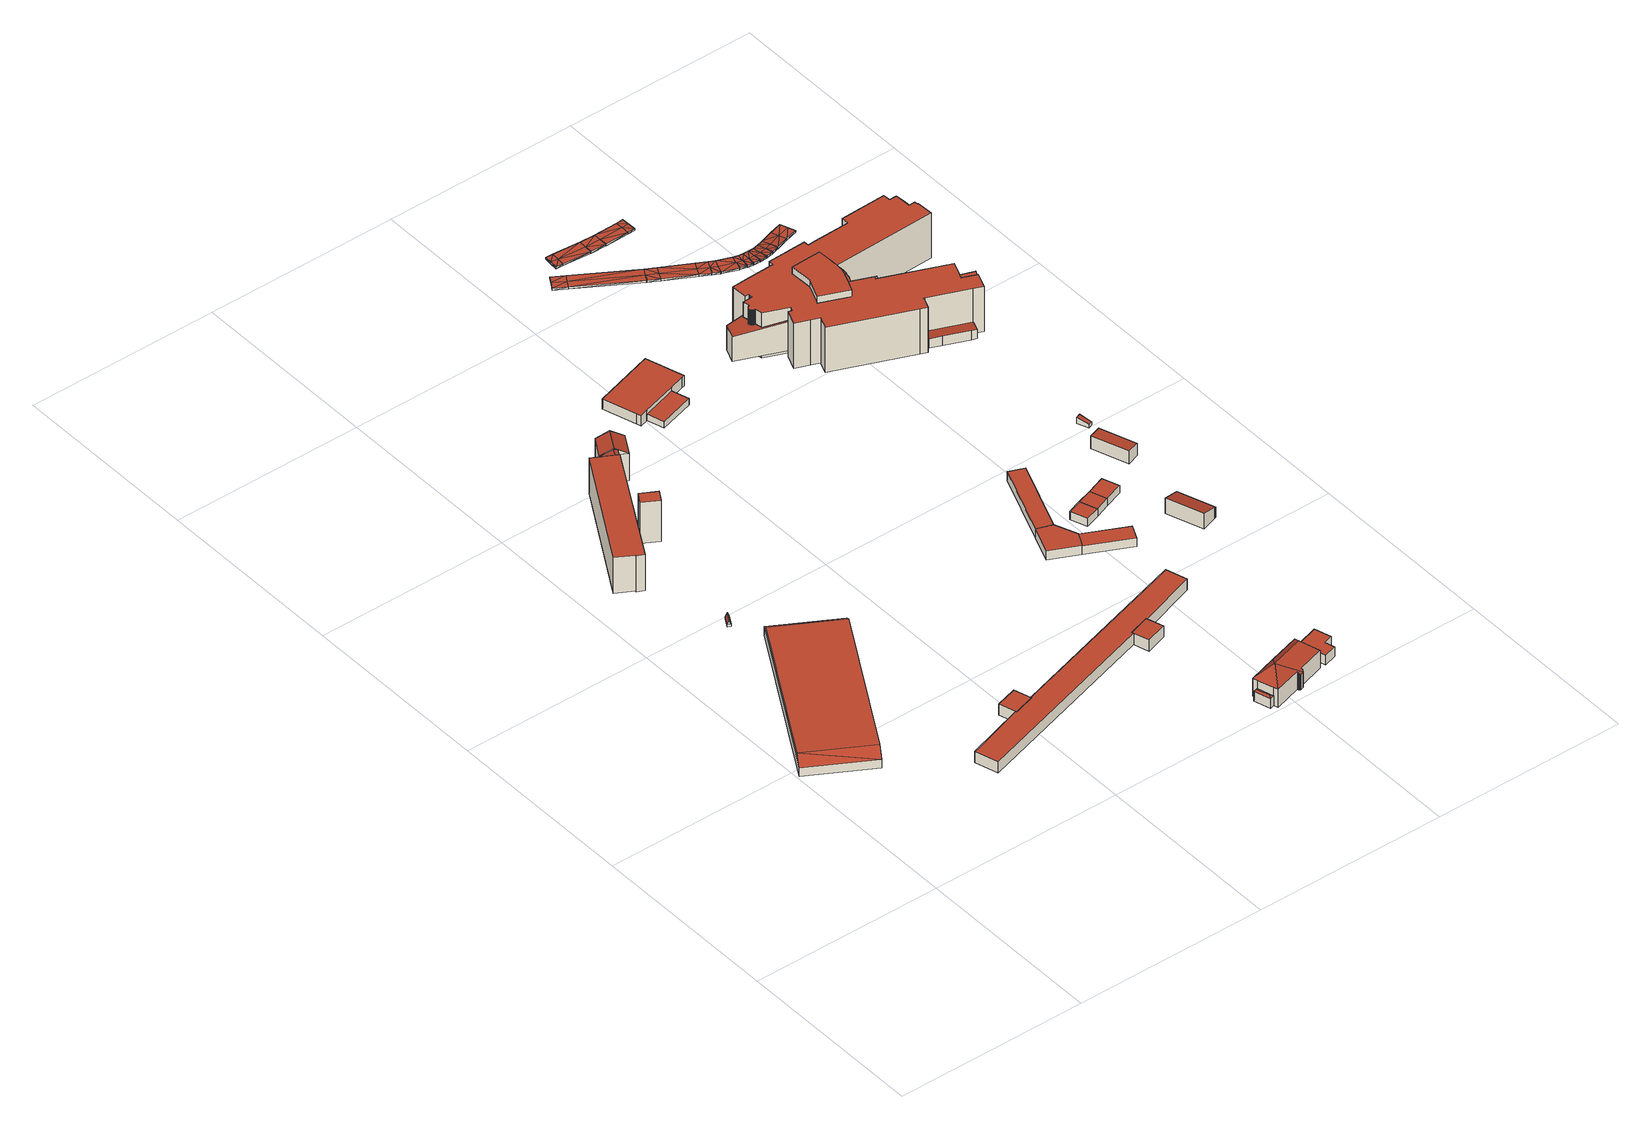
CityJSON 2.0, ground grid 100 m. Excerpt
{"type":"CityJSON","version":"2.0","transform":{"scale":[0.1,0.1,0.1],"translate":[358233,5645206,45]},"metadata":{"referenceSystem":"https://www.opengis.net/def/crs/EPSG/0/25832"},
"CityObjects":{
"building1":{"type":"Building","attributes":{"Gemeindeschluessel":"05315000","Geometrietyp2DReferenz":"3000","function":"31001_2000","roofType":"9999","measuredHeight":8.97},"address":[{"country":"Germany","locality":"Köln","thoroughfareNumber":"3","thoroughfareName":"An den Gelenkbogenhallen"},{"country":"Germany","locality":"Köln","thoroughfareNumber":"22a","thoroughfareName":"Deutz-Mülheimer Str."}],"geometry":[{"type":"Solid","lod":"2","boundaries":[[[[0,1,2,3]],[[4,5,1,0]],[[6,7,5,4]],[[3,2,7,6]],[[8,0,3]],[[3,9,8]],[[0,8,10,4]],[[4,10,11]],[[11,6,4]],[[6,11,9,3]],[[8,9,11,10]],[[1,5,7,2]]]],"semantics":{"surfaces":[{"type":"WallSurface"},{"type":"RoofSurface"},{"type":"GroundSurface"}],"values":[[0,0,0,0,1,1,0,1,1,0,1,2]]}}]},
"building2":{"type":"Building","attributes":{"Gemeindeschluessel":"05315000","Geometrietyp2DReferenz":"3000","function":"51009_9999","roofType":"5000","measuredHeight":3.64},"geometry":[{"type":"Solid","lod":"2","boundaries":[[[[12,13,14,15]],[[16,17,13,12]],[[18,19,17,16]],[[15,14,19,18]],[[20,18,16,21]],[[16,12,21]],[[21,12,15,20]],[[15,18,20]],[[13,17,19,14]]]],"semantics":{"surfaces":[{"type":"WallSurface"},{"type":"RoofSurface"},{"type":"GroundSurface"}],"values":[[0,0,0,0,1,0,1,0,2]]}}]},
"building3":{"type":"Building","attributes":{"Gemeindeschluessel":"05315000","Geometrietyp2DReferenz":"3000","function":"31001_2000"},"address":[{"country":"Germany","locality":"Köln","thoroughfareNumber":"24","thoroughfareName":"Deutz-Mülheimer Str."}],"children":["building3-1","building3-2"]},
"building3-1":{"type":"BuildingPart","attributes":{"roofType":"1000","measuredHeight":20.23},"parents":["building3"],"geometry":[{"type":"Solid","lod":"2","boundaries":[[[[22,23,24,25,26]],[[27,28,29,30,31]],[[32,33,28,27]],[[34,35,33,32]],[[36,37,35,34]],[[26,25,37,36]],[[34,32,27,31,22,26,36]],[[24,29,28,33,35,37,25]],[[38,23,22,31,30]],[[29,24,23,30]],[[23,38,30]]]],"semantics":{"surfaces":[{"type":"WallSurface"},{"type":"RoofSurface"},{"type":"GroundSurface"},{"type":"ClosureSurface"}],"values":[[0,0,0,0,0,0,1,2,0,3,3]]}}]},
"building3-2":{"type":"BuildingPart","attributes":{"roofType":"3100","measuredHeight":18.73},"parents":["building3"],"geometry":[{"type":"Solid","lod":"2","boundaries":[[[[39,40,24,23]],[[41,42,40,39]],[[30,29,42,41]],[[39,43,41]],[[23,38,43,39]],[[41,43,38,30]],[[40,42,29,24]],[[24,29,30,23]],[[30,38,23]]]],"semantics":{"surfaces":[{"type":"WallSurface"},{"type":"RoofSurface"},{"type":"GroundSurface"},{"type":"ClosureSurface"}],"values":[[0,0,0,0,1,1,2,3,3]]}}]},
"building4":{"type":"Building","attributes":{"Gemeindeschluessel":"05315000","Geometrietyp2DReferenz":"3000","function":"31001_2000","roofType":"1000","measuredHeight":23.4},"geometry":[{"type":"Solid","lod":"2","boundaries":[[[[44,45,46,47]],[[48,49,45,44]],[[50,51,49,48]],[[47,46,51,50]],[[48,44,47,50]],[[45,49,51,46]]]],"semantics":{"surfaces":[{"type":"WallSurface"},{"type":"RoofSurface"},{"type":"GroundSurface"}],"values":[[0,0,0,0,1,2]]}}]},
"building5":{"type":"Building","attributes":{"Gemeindeschluessel":"05315000","Geometrietyp2DReferenz":"3000","function":"31001_2000","roofType":"3100","measuredHeight":18.75},"address":[{"country":"Germany","locality":"Köln","thoroughfareNumber":"2","thoroughfareName":"Messe-Kreisel"}],"geometry":[{"type":"Solid","lod":"2","boundaries":[[[[52,53,54,55]],[[56,57,53,52]],[[58,59,57,56]],[[55,54,59,58]],[[52,60,56]],[[58,61,55]],[[55,61,60,52]],[[56,60,61,58]],[[53,57,59,54]]]],"semantics":{"surfaces":[{"type":"WallSurface"},{"type":"RoofSurface"},{"type":"GroundSurface"}],"values":[[0,0,0,0,0,0,1,1,2]]}}]},
"building6":{"type":"Building","attributes":{"Gemeindeschluessel":"05315000","Geometrietyp2DReferenz":"3000","function":"31001_2000"},"address":[{"country":"Germany","locality":"Köln","thoroughfareNumber":"20","thoroughfareName":"Brügelmannstr."}],"children":["building6-1","building6-2","building6-3"]},
"building6-1":{"type":"BuildingPart","attributes":{"roofType":"1000","measuredHeight":6.27},"parents":["building6"],"geometry":[{"type":"Solid","lod":"2","boundaries":[[[[62,63,64,65]],[[66,67,63,62]],[[65,64,68,69]],[[70,71,66,62,65,69]],[[63,67,72,73,68,64]],[[67,66,71,72]],[[72,71,70,73]],[[73,70,69,68]]]],"semantics":{"surfaces":[{"type":"WallSurface"},{"type":"RoofSurface"},{"type":"GroundSurface"},{"type":"ClosureSurface"}],"values":[[0,0,0,1,2,3,3,3]]}}]},
"building6-2":{"type":"BuildingPart","attributes":{"roofType":"1000","measuredHeight":6.3},"parents":["building6"],"geometry":[{"type":"Solid","lod":"2","boundaries":[[[[74,75,67,66]],[[76,77,75,74]],[[78,79,77,76]],[[80,81,82,83]],[[84,85,81,80]],[[69,68,85,84]],[[69,84,80,83,86,87,78,76,74,66,71,70]],[[67,75,77,79,88,89,82,81,85,68,73,72]],[[67,72,71,66]],[[88,79,78,87]],[[89,88,87,86]],[[82,89,86,83]],[[73,68,69,70]],[[72,73,70,71]]]],"semantics":{"surfaces":[{"type":"WallSurface"},{"type":"RoofSurface"},{"type":"GroundSurface"},{"type":"ClosureSurface"}],"values":[[0,0,0,0,0,0,1,2,3,3,3,3,3,3]]}}]},
"building6-3":{"type":"BuildingPart","attributes":{"roofType":"1000","measuredHeight":6.27},"parents":["building6"],"geometry":[{"type":"Solid","lod":"2","boundaries":[[[[90,91,92,93]],[[83,82,91,90]],[[93,92,79,78]],[[87,86,83,90,93,78]],[[91,82,89,88,79,92]],[[82,83,86,89]],[[89,86,87,88]],[[88,87,78,79]]]],"semantics":{"surfaces":[{"type":"WallSurface"},{"type":"RoofSurface"},{"type":"GroundSurface"},{"type":"ClosureSurface"}],"values":[[0,0,0,1,2,3,3,3]]}}]},
"building7":{"type":"Building","attributes":{"Gemeindeschluessel":"05315000","Geometrietyp2DReferenz":"3000","function":"31001_2000","roofType":"1000","measuredHeight":3.63},"address":[{"country":"Germany","locality":"Köln","thoroughfareNumber":"1","thoroughfareName":"Messe-Kreisel"}],"geometry":[{"type":"Solid","lod":"2","boundaries":[[[[94,95,96,97]],[[98,99,95,94]],[[100,101,99,98]],[[102,103,101,100]],[[104,105,103,102]],[[97,96,105,104]],[[102,100,98,94,97,104]],[[95,99,101,103,105,96]]]],"semantics":{"surfaces":[{"type":"WallSurface"},{"type":"RoofSurface"},{"type":"GroundSurface"}],"values":[[0,0,0,0,0,0,1,2]]}}]},
"building8":{"type":"Building","attributes":{"Gemeindeschluessel":"05315000","Geometrietyp2DReferenz":"3000","function":"31001_2000"},"address":[{"country":"Germany","locality":"Köln","thoroughfareNumber":"2","thoroughfareName":"Deutz-Mülheimer Str."}],"children":["building8-1","building8-2"]},
"building8-1":{"type":"BuildingPart","attributes":{"roofType":"5000","measuredHeight":6.17},"parents":["building8"],"geometry":[{"type":"Solid","lod":"2","boundaries":[[[[106,107,108,109]],[[110,111,112,113]],[[109,108,111,110]],[[110,113,114]],[[114,113,106,115]],[[106,109,115]],[[115,109,110,114]],[[107,112,111,108]],[[107,106,113,112]]]],"semantics":{"surfaces":[{"type":"WallSurface"},{"type":"RoofSurface"},{"type":"GroundSurface"},{"type":"ClosureSurface"}],"values":[[0,0,0,1,1,1,1,2,3]]}}]},
"building8-2":{"type":"BuildingPart","attributes":{"roofType":"3200","measuredHeight":16.84},"parents":["building8"],"geometry":[{"type":"Solid","lod":"2","boundaries":[[[[116,117,118,119]],[[120,121,117,116]],[[122,123,121,120]],[[124,125,123,122]],[[126,127,125,124]],[[128,129,127,126]],[[130,131,129,128]],[[132,133,131,130]],[[134,135,133,132]],[[136,113,112,135,134]],[[137,138,107,106,139]],[[140,141,138,137]],[[142,143,141,140]],[[144,145,143,142]],[[146,147,145,144]],[[148,149,147,146]],[[150,151,149,148]],[[152,153,151,150]],[[154,155,153,152]],[[156,157,155,154]],[[158,159,157,156]],[[160,161,159,158]],[[162,163,161,160]],[[119,118,163,162]],[[142,164,144]],[[139,136,134,165,137]],[[140,165,164,142]],[[137,165,140]],[[156,154,152,150,148,146,144,164,165,158]],[[132,130,128,126,124,122,120,116,119,162,160,158,165,134]],[[117,121,123,125,127,129,131,133,135,112,107,138,141,143,145,147,149,151,153,155,157,159,161,163,118]],[[113,136,139,106]],[[107,112,113,106]]]],"semantics":{"surfaces":[{"type":"WallSurface"},{"type":"RoofSurface"},{"type":"GroundSurface"},{"type":"ClosureSurface"}],"values":[[0,0,0,0,0,0,0,0,0,0,0,0,0,0,0,0,0,0,0,0,0,0,0,0,1,1,1,1,1,1,2,0,3]]}}]},
"building9":{"type":"Building","attributes":{"Gemeindeschluessel":"05315000","Geometrietyp2DReferenz":"3000","function":"51009_1610","roofType":"1000","measuredHeight":5.82},"geometry":[{"type":"Solid","lod":"2","boundaries":[[[[166,167,168,169]],[[170,171,167,166]],[[172,173,171,170]],[[174,175,173,172]],[[176,177,175,174]],[[178,179,177,176]],[[180,181,179,178]],[[169,168,181,180]],[[178,176,174,172,170,166,169,180]],[[167,171,173,175,177,179,181,168]]]],"semantics":{"surfaces":[{"type":"WallSurface"},{"type":"RoofSurface"},{"type":"GroundSurface"}],"values":[[0,0,0,0,0,0,0,0,1,2]]}}]},
"building10":{"type":"Building","attributes":{"Gemeindeschluessel":"05315000","Geometrietyp2DReferenz":"3000","function":"31001_2400","roofType":"1000","measuredHeight":5.45},"geometry":[{"type":"Solid","lod":"2","boundaries":[[[[182,183,184,185,186,187]],[[188,182,187,189]],[[190,183,182,188]],[[191,184,183,190]],[[192,185,184,191]],[[193,186,185,192]],[[189,187,186,193]],[[192,191,190,188,189,193]]]],"semantics":{"surfaces":[{"type":"GroundSurface"},{"type":"WallSurface"},{"type":"RoofSurface"}],"values":[[0,1,1,1,1,1,1,2]]}}]},
"building11":{"type":"Building","attributes":{"Gemeindeschluessel":"05315000","Geometrietyp2DReferenz":"3000","function":"31001_2000"},"children":["building11-1","building11-2","building11-3"]},
"building11-1":{"type":"BuildingPart","attributes":{"roofType":"1000","measuredHeight":4.84},"parents":["building11"],"geometry":[{"type":"Solid","lod":"2","boundaries":[[[[194,195,196,197]],[[198,199,200,201]],[[197,196,199,198]],[[201,194,197,198]],[[195,200,199,196]],[[195,194,201,200]]]],"semantics":{"surfaces":[{"type":"WallSurface"},{"type":"RoofSurface"},{"type":"GroundSurface"},{"type":"ClosureSurface"}],"values":[[0,0,0,1,2,3]]}}]},
"building11-2":{"type":"BuildingPart","attributes":{"roofType":"1000","measuredHeight":4.91},"parents":["building11"],"geometry":[{"type":"Solid","lod":"2","boundaries":[[[[202,203,204,205]],[[206,207,203,202]],[[208,209,207,206]],[[202,205,208,206]],[[204,203,207,209]],[[209,208,205,204]]]],"semantics":{"surfaces":[{"type":"WallSurface"},{"type":"RoofSurface"},{"type":"GroundSurface"},{"type":"ClosureSurface"}],"values":[[0,0,0,1,2,3]]}}]},
"building11-3":{"type":"BuildingPart","attributes":{"roofType":"1000","measuredHeight":4.97},"parents":["building11"],"geometry":[{"type":"Solid","lod":"2","boundaries":[[[[210,205,204,211,212]],[[213,201,200,209,208,214]],[[212,211,195,194,215]],[[213,214,210,212,215]],[[204,209,200,195,211]],[[205,210,214,208]],[[209,204,205,208]],[[201,213,215,194]],[[195,200,201,194]]]],"semantics":{"surfaces":[{"type":"WallSurface"},{"type":"RoofSurface"},{"type":"GroundSurface"},{"type":"ClosureSurface"}],"values":[[0,0,0,1,2,0,3,0,3]]}}]},
"building12":{"type":"Building","attributes":{"Gemeindeschluessel":"05315000","Geometrietyp2DReferenz":"3000","function":"51009_1610","roofType":"1000","measuredHeight":4.48},"geometry":[{"type":"Solid","lod":"2","boundaries":[[[[216,217,218,219]],[[220,221,217,216]],[[222,223,221,220]],[[219,218,223,222]],[[220,216,219,222]],[[217,221,223,218]]]],"semantics":{"surfaces":[{"type":"WallSurface"},{"type":"RoofSurface"},{"type":"GroundSurface"}],"values":[[0,0,0,0,1,2]]}}]},
"building13":{"type":"Building","attributes":{"Gemeindeschluessel":"05315000","Geometrietyp2DReferenz":"3000","function":"31001_2000","roofType":"1000","measuredHeight":4.49},"geometry":[{"type":"Solid","lod":"2","boundaries":[[[[224,225,217,216]],[[226,227,225,224]],[[220,221,227,226]],[[216,217,221,220]],[[226,224,216,220]],[[225,227,221,217]]]],"semantics":{"surfaces":[{"type":"WallSurface"},{"type":"RoofSurface"},{"type":"GroundSurface"}],"values":[[0,0,0,0,1,2]]}}]},
"building14":{"type":"Building","attributes":{"Gemeindeschluessel":"05315000","Geometrietyp2DReferenz":"3000","function":"51009_1610","roofType":"2100","measuredHeight":16.32},"geometry":[{"type":"Solid","lod":"2","boundaries":[[[[228,229,230,231]],[[232,233,229,228]],[[234,235,233,232]],[[236,237,235,234]],[[238,239,237,236]],[[240,241,239,238]],[[242,243,241,240]],[[244,245,243,242]],[[246,247,245,244]],[[248,249,247,246]],[[250,251,249,248]],[[252,253,251,250]],[[254,255,253,252]],[[256,257,255,254]],[[258,259,257,256]],[[260,261,259,258]],[[262,263,261,260]],[[264,265,263,262]],[[266,267,265,264]],[[268,269,267,266]],[[270,271,269,268]],[[272,273,271,270]],[[274,275,273,272]],[[276,277,275,274]],[[278,279,277,276]],[[280,281,279,278]],[[282,283,281,280]],[[284,285,283,282]],[[286,287,285,284]],[[288,289,287,286]],[[290,291,289,288]],[[292,293,291,290]],[[294,295,293,292]],[[296,297,295,294]],[[298,299,297,296]],[[300,301,299,298]],[[302,303,301,300]],[[304,305,303,302]],[[306,307,305,304]],[[308,309,307,306]],[[310,311,309,308]],[[312,313,311,310]],[[314,315,313,312]],[[316,317,315,314]],[[231,230,317,316]],[[314,312,310,308,306,304,302,300,298,296,294,292,290,288,286,284,282,280,278,276,274,272,270,268,266,264,262,260,258,256,254,252,250,248,246,244,242,240,238,236,234,232,228,231,316]],[[229,233,235,237,239,241,243,245,247,249,251,253,255,257,259,261,263,265,267,269,271,273,275,277,279,281,283,285,287,289,291,293,295,297,299,301,303,305,307,309,311,313,315,317,230]]]],"semantics":{"surfaces":[{"type":"WallSurface"},{"type":"RoofSurface"},{"type":"GroundSurface"}],"values":[[0,0,0,0,0,0,0,0,0,0,0,0,0,0,0,0,0,0,0,0,0,0,0,0,0,0,0,0,0,0,0,0,0,0,0,0,0,0,0,0,0,0,0,0,0,1,2]]}}]},
"building15":{"type":"Building","attributes":{"Gemeindeschluessel":"05315000","Geometrietyp2DReferenz":"3000","function":"51009_1610","roofType":"1000","measuredHeight":4.37},"geometry":[{"type":"Solid","lod":"2","boundaries":[[[[318,319,320,224]],[[321,322,319,318]],[[226,323,322,321]],[[224,320,323,226]],[[321,318,224,226]],[[319,322,323,320]]]],"semantics":{"surfaces":[{"type":"WallSurface"},{"type":"RoofSurface"},{"type":"GroundSurface"}],"values":[[0,0,0,0,1,2]]}}]},
"building16":{"type":"Building","attributes":{"Geometrietyp2DReferenz":"2000","Gemeindeschluessel":"05315000","function":"53001_1800","roofType":"9999","measuredHeight":1},"geometry":[{"type":"Solid","lod":"2","boundaries":[[[[324,325,326]],[[327,328,329]],[[328,324,329]],[[330,331,327]],[[331,328,327]],[[332,333,330]],[[333,331,330]],[[334,335,332]],[[335,333,332]],[[336,337,334]],[[337,335,334]],[[338,339,336]],[[339,337,336]],[[340,341,338]],[[341,339,338]],[[342,343,340]],[[343,341,340]],[[344,345,342]],[[345,343,342]],[[346,347,344]],[[347,345,344]],[[348,349,346]],[[349,347,346]],[[350,351,348]],[[351,349,348]],[[352,353,350]],[[353,351,350]],[[354,355,352]],[[355,353,352]],[[356,357,354]],[[357,355,354]],[[358,359,356]],[[359,357,356]],[[326,325,358]],[[325,359,358]],[[329,324,326]],[[331,360,328]],[[328,360,324]],[[335,361,333]],[[333,361,331]],[[331,361,360]],[[341,362,339]],[[339,362,337]],[[337,362,361]],[[337,361,335]],[[345,363,343]],[[343,363,362]],[[343,362,341]],[[347,349,363]],[[347,363,345]],[[360,359,324]],[[324,359,325]],[[361,357,360]],[[360,357,359]],[[362,355,357]],[[362,357,361]],[[363,353,355]],[[363,355,362]],[[349,351,353]],[[349,353,363]],[[330,327,364]],[[327,329,364]],[[334,332,365]],[[332,330,365]],[[330,364,365]],[[340,338,366]],[[338,336,366]],[[336,365,366]],[[336,334,365]],[[344,342,367]],[[342,366,367]],[[342,340,366]],[[346,367,348]],[[346,344,367]],[[364,329,358]],[[329,326,358]],[[365,364,356]],[[364,358,356]],[[366,356,354]],[[366,365,356]],[[367,354,352]],[[367,366,354]],[[348,352,350]],[[348,367,352]]]],"semantics":{"surfaces":[{"type":"WallSurface"},{"type":"GroundSurface"},{"type":"RoofSurface"}],"values":[[0,0,0,0,0,0,0,0,0,0,0,0,0,0,0,0,0,0,0,0,0,0,0,0,0,0,0,0,0,0,0,0,0,0,0,0,1,1,1,1,1,1,1,1,1,1,1,1,1,1,1,1,1,1,1,1,1,1,1,1,2,2,2,2,2,2,2,2,2,2,2,2,2,2,2,2,2,2,2,2,2,2,2,2]]}}]},
"building17":{"type":"Building","attributes":{"Gemeindeschluessel":"05315000","Geometrietyp2DReferenz":"3000","function":"31001_2000","roofType":"2100","measuredHeight":8.68},"geometry":[{"type":"Solid","lod":"2","boundaries":[[[[368,369,370,371]],[[372,373,369,368]],[[374,375,373,372]],[[376,377,375,374]],[[371,370,377,376]],[[374,372,368,371,376]],[[369,373,375,377,370]]]],"semantics":{"surfaces":[{"type":"WallSurface"},{"type":"RoofSurface"},{"type":"GroundSurface"}],"values":[[0,0,0,0,0,1,2]]}}]},
"building18":{"type":"Building","attributes":{"Geometrietyp2DReferenz":"2000","Gemeindeschluessel":"05315000","function":"53001_1800","roofType":"9999","measuredHeight":1},"geometry":[{"type":"Solid","lod":"2","boundaries":[[[[378,379,380]],[[379,381,380]],[[382,383,378]],[[383,379,378]],[[384,385,382]],[[385,383,382]],[[386,387,384]],[[387,385,384]],[[388,389,386]],[[389,387,386]],[[390,391,388]],[[391,389,388]],[[392,393,390]],[[393,391,390]],[[394,395,392]],[[395,393,392]],[[396,397,394]],[[397,395,394]],[[398,399,396]],[[399,397,396]],[[400,401,398]],[[401,399,398]],[[402,403,400]],[[403,401,400]],[[404,405,402]],[[405,403,402]],[[406,407,404]],[[407,405,404]],[[408,409,406]],[[409,407,406]],[[410,411,408]],[[411,409,408]],[[412,413,410]],[[413,411,410]],[[414,415,412]],[[415,413,412]],[[416,417,414]],[[417,415,414]],[[418,419,416]],[[419,417,416]],[[420,421,418]],[[421,419,418]],[[422,423,420]],[[423,421,420]],[[424,425,422]],[[425,423,422]],[[426,427,424]],[[427,425,424]],[[428,429,426]],[[429,427,426]],[[430,431,428]],[[431,429,428]],[[432,433,430]],[[433,431,430]],[[434,435,432]],[[435,433,432]],[[436,437,434]],[[437,435,434]],[[438,439,436]],[[439,437,436]],[[440,441,438]],[[441,439,438]],[[442,443,440]],[[443,441,440]],[[444,445,442]],[[445,443,442]],[[446,447,444]],[[447,445,444]],[[448,449,446]],[[449,447,446]],[[450,451,448]],[[451,449,448]],[[452,453,450]],[[453,451,450]],[[454,455,452]],[[455,453,452]],[[456,457,454]],[[457,455,454]],[[458,459,456]],[[459,457,456]],[[460,461,458]],[[461,459,458]],[[462,463,460]],[[463,461,460]],[[464,465,462]],[[465,463,462]],[[466,467,464]],[[467,465,464]],[[468,469,466]],[[469,467,466]],[[470,471,468]],[[471,469,468]],[[472,473,470]],[[473,471,470]],[[474,475,472]],[[475,473,472]],[[476,477,474]],[[477,475,474]],[[478,479,476]],[[479,477,476]],[[480,481,478]],[[481,479,478]],[[482,483,480]],[[483,481,480]],[[484,485,482]],[[485,483,482]],[[486,487,484]],[[487,485,484]],[[380,381,486]],[[381,487,486]],[[429,488,425]],[[429,425,427]],[[433,489,431]],[[431,489,488]],[[431,488,429]],[[439,490,437]],[[437,490,435]],[[435,490,489]],[[435,489,433]],[[445,491,443]],[[443,491,441]],[[441,491,490]],[[441,490,439]],[[451,492,449]],[[449,492,447]],[[447,492,491]],[[447,491,445]],[[457,493,455]],[[455,493,453]],[[453,493,492]],[[453,492,451]],[[463,494,461]],[[461,494,459]],[[459,494,493]],[[459,493,457]],[[469,495,467]],[[467,495,465]],[[465,495,494]],[[381,496,497]],[[381,497,487]],[[385,387,496]],[[496,387,498]],[[385,496,383]],[[387,389,498]],[[498,389,391]],[[488,421,423]],[[488,423,425]],[[489,419,488]],[[488,419,421]],[[490,417,489]],[[489,417,419]],[[491,415,490]],[[490,415,417]],[[492,413,491]],[[491,413,415]],[[493,411,413]],[[493,413,492]],[[494,409,411]],[[494,411,493]],[[495,407,494]],[[494,407,409]],[[495,499,405]],[[495,405,407]],[[499,500,405]],[[405,500,403]],[[500,501,403]],[[403,501,401]],[[501,497,399]],[[501,399,401]],[[497,496,397]],[[497,397,399]],[[496,498,397]],[[397,498,395]],[[498,391,395]],[[395,391,393]],[[465,494,463]],[[473,475,499]],[[473,499,495]],[[473,495,471]],[[471,495,469]],[[479,481,500]],[[479,500,477]],[[477,500,499]],[[477,499,475]],[[483,485,500]],[[500,485,501]],[[483,500,481]],[[487,497,485]],[[485,497,501]],[[379,383,496]],[[379,496,381]],[[472,502,503]],[[472,470,502]],[[470,468,502]],[[478,504,480]],[[478,476,504]],[[476,503,504]],[[476,474,503]],[[482,504,484]],[[504,505,484]],[[482,480,504]],[[486,484,506]],[[484,505,506]],[[378,507,382]],[[378,380,507]],[[380,506,507]],[[380,486,506]],[[384,507,386]],[[507,508,386]],[[384,382,507]],[[386,508,388]],[[508,390,388]],[[509,422,420]],[[509,424,422]],[[510,509,418]],[[509,420,418]],[[511,510,416]],[[510,418,416]],[[512,511,414]],[[511,416,414]],[[513,512,412]],[[512,414,412]],[[514,412,410]],[[514,513,412]],[[515,410,408]],[[515,514,410]],[[502,515,406]],[[515,408,406]],[[502,404,503]],[[502,406,404]],[[503,404,504]],[[404,402,504]],[[504,402,505]],[[402,400,505]],[[505,398,506]],[[505,400,398]],[[506,396,507]],[[428,424,509]],[[428,426,424]],[[432,430,510]],[[506,398,396]],[[507,396,508]],[[396,394,508]],[[508,394,390]],[[394,392,390]],[[430,509,510]],[[430,428,509]],[[438,436,511]],[[436,434,511]],[[434,510,511]],[[434,432,510]],[[444,442,512]],[[442,440,512]],[[440,511,512]],[[440,438,511]],[[450,448,513]],[[448,446,513]],[[446,512,513]],[[446,444,512]],[[456,454,514]],[[454,452,514]],[[452,513,514]],[[452,450,513]],[[462,460,515]],[[460,458,515]],[[458,514,515]],[[458,456,514]],[[468,466,502]],[[466,464,502]],[[464,515,502]],[[464,462,515]],[[472,503,474]]]],"semantics":{"surfaces":[{"type":"WallSurface"},{"type":"GroundSurface"},{"type":"RoofSurface"}],"values":[[0,0,0,0,0,0,0,0,0,0,0,0,0,0,0,0,0,0,0,0,0,0,0,0,0,0,0,0,0,0,0,0,0,0,0,0,0,0,0,0,0,0,0,0,0,0,0,0,0,0,0,0,0,0,0,0,0,0,0,0,0,0,0,0,0,0,0,0,0,0,0,0,0,0,0,0,0,0,0,0,0,0,0,0,0,0,0,0,0,0,0,0,0,0,0,0,0,0,0,0,0,0,0,0,0,0,0,0,0,0,1,1,1,1,1,1,1,1,1,1,1,1,1,1,1,1,1,1,1,1,1,1,1,1,1,1,1,1,1,1,1,1,1,1,1,1,1,1,1,1,1,1,1,1,1,1,1,1,1,1,1,1,1,1,1,1,1,1,1,1,1,1,1,1,1,1,1,1,1,1,1,1,1,1,1,1,1,1,1,1,1,2,2,2,2,2,2,2,2,2,2,2,2,2,2,2,2,2,2,2,2,2,2,2,2,2,2,2,2,2,2,2,2,2,2,2,2,2,2,2,2,2,2,2,2,2,2,2,2,2,2,2,2,2,2,2,2,2,2,2,2,2,2,2,2,2,2,2,2,2,2,2,2,2,2,2,2,2,2,2,2,2]]}}]},
"building19":{"type":"Building","attributes":{"Gemeindeschluessel":"05315000","Geometrietyp2DReferenz":"3000","function":"51009_1610","roofType":"2100","measuredHeight":7.21},"geometry":[{"type":"Solid","lod":"2","boundaries":[[[[516,517,518,519]],[[520,521,517,516]],[[522,523,521,520]],[[519,518,523,522]],[[520,516,519,522]],[[517,521,523,518]]]],"semantics":{"surfaces":[{"type":"WallSurface"},{"type":"RoofSurface"},{"type":"GroundSurface"}],"values":[[0,0,0,0,1,2]]}}]},
"building20":{"type":"Building","attributes":{"Gemeindeschluessel":"05315000","Geometrietyp2DReferenz":"3000","function":"31001_2000","roofType":"2100","measuredHeight":3.4},"geometry":[{"type":"Solid","lod":"2","boundaries":[[[[524,525,526,527]],[[528,529,525,524]],[[530,531,529,528]],[[527,526,531,530]],[[528,524,527,530]],[[525,529,531,526]]]],"semantics":{"surfaces":[{"type":"WallSurface"},{"type":"RoofSurface"},{"type":"GroundSurface"}],"values":[[0,0,0,0,1,2]]}}]},
"building21":{"type":"Building","attributes":{"Gemeindeschluessel":"05315000","Geometrietyp2DReferenz":"3000","function":"31001_2000"},"address":[{"country":"Germany","locality":"Köln","thoroughfareNumber":"3","thoroughfareName":"Messe-Kreisel"}],"children":["building21-1","building21-2","building21-3","building21-4"]},
"building21-1":{"type":"BuildingPart","attributes":{"roofType":"1000","measuredHeight":29.28},"parents":["building21"],"geometry":[{"type":"Solid","lod":"2","boundaries":[[[[532,533,534,535,536,537]],[[538,539,540,541,542,543]],[[544,538,543,545,546,547,548,549,550,532,537,551,552,553,554,555,556]],[[557,558,559,560,535,534,561,562,563,564,565,566,541,540,567,568,569]],[[570,555,554,571,572]],[[557,569,570,572]],[[571,554,553,573]],[[558,557,572,571,573]],[[573,553,552,574]],[[559,558,573,574]],[[574,552,551,575]],[[560,559,574,575]],[[575,551,537,536]],[[535,560,575,536]],[[533,532,550,576]],[[561,534,533,576]],[[576,550,549,577]],[[562,561,576,577]],[[577,549,548,578]],[[563,562,577,578]],[[578,548,547,579]],[[564,563,578,579]],[[579,547,546,580]],[[565,564,579,580]],[[580,546,545,581]],[[566,565,580,581]],[[581,545,543,542]],[[541,566,581,542]],[[539,538,544,582]],[[567,540,539,582]],[[582,544,556,583]],[[568,567,582,583]],[[583,556,555,570]],[[569,568,583,570]]]],"semantics":{"surfaces":[{"type":"WallSurface"},{"type":"RoofSurface"},{"type":"GroundSurface"},{"type":"ClosureSurface"}],"values":[[0,0,1,2,0,3,0,3,0,3,0,3,0,3,0,3,0,3,0,3,0,3,0,3,0,3,0,3,0,3,0,3,0,3]]}}]},
"building21-2":{"type":"BuildingPart","attributes":{"roofType":"1000","measuredHeight":25.51},"parents":["building21"],"geometry":[{"type":"Solid","lod":"2","boundaries":[[[[584,585,586,587]],[[588,589,585,584]],[[590,591,589,588]],[[592,593,591,590]],[[594,595,593,592]],[[596,597,595,594]],[[598,599,597,596]],[[600,601,599,598]],[[602,603,601,600]],[[604,605,603,602]],[[606,607,605,604]],[[608,609,607,606]],[[610,611,609,608]],[[612,613,611,610]],[[614,615,613,612]],[[616,617,615,614]],[[618,619,617,616]],[[620,621,619,618]],[[622,623,621,620]],[[624,625,623,622]],[[626,627,625,624]],[[628,629,627,626]],[[630,631,629,628]],[[632,633,631,630]],[[634,635,633,632]],[[636,637,635,634]],[[638,639,637,636]],[[640,641,639,638]],[[642,643,641,640]],[[644,645,643,642]],[[646,647,645,644]],[[648,649,647,646]],[[650,651,649,648]],[[652,653,651,650]],[[654,655,653,652]],[[656,657,655,654]],[[658,659,657,656]],[[660,661,659,658]],[[662,663,661,660]],[[664,665,663,662]],[[666,667,665,664]],[[668,669,667,666]],[[670,671,669,668]],[[672,673,671,670]],[[674,675,673,672]],[[676,677,675,674]],[[678,679,677,676]],[[680,681,679,678]],[[682,683,681,680]],[[684,685,683,682]],[[686,687,685,684]],[[688,689,687,686]],[[690,691,689,688]],[[692,693,691,690]],[[694,695,693,692]],[[696,697,695,694]],[[698,699,697,696]],[[542,541,699,698]],[[700,701,534,533]],[[702,703,701,700]],[[704,705,703,702]],[[706,707,705,704]],[[708,709,707,706]],[[710,711,709,708]],[[712,713,711,710]],[[714,715,713,712]],[[716,717,715,714]],[[718,719,717,716]],[[587,586,719,718]],[[716,714,712,710,708,706,704,702,700,533,576,577,578,579,580,581,542,698,696,694,692,690,688,686,684,682,680,678,676,674,672,670,668,666,664,662,660,658,656,654,652,650,648,646,644,642,640,638,636,634,632,630,628,626,624,622,620,618,616,614,612,610,608,606,604,602,600,598,596,594,592,590,588,584,587,718]],[[585,589,591,593,595,597,599,601,603,605,607,609,611,613,615,617,619,621,623,625,627,629,631,633,635,637,639,641,643,645,647,649,651,653,655,657,659,661,663,665,667,669,671,673,675,677,679,681,683,685,687,689,691,693,695,697,699,541,566,565,564,563,562,561,534,701,703,705,707,709,711,713,715,717,719,586]],[[541,542,581,566]],[[566,581,580,565]],[[565,580,579,564]],[[564,579,578,563]],[[563,578,577,562]],[[562,577,576,561]],[[561,576,533,534]]]],"semantics":{"surfaces":[{"type":"WallSurface"},{"type":"RoofSurface"},{"type":"GroundSurface"},{"type":"ClosureSurface"}],"values":[[0,0,0,0,0,0,0,0,0,0,0,0,0,0,0,0,0,0,0,0,0,0,0,0,0,0,0,0,0,0,0,0,0,0,0,0,0,0,0,0,0,0,0,0,0,0,0,0,0,0,0,0,0,0,0,0,0,0,0,0,0,0,0,0,0,0,0,0,0,1,2,3,3,3,3,3,3,3]]}}]},
"building21-3":{"type":"BuildingPart","attributes":{"roofType":"2100","measuredHeight":25.87},"parents":["building21"],"geometry":[{"type":"Solid","lod":"2","boundaries":[[[[720,721,540,539]],[[722,723,721,720]],[[724,725,723,722]],[[726,727,725,724]],[[728,729,730,727,726]],[[731,728,726,724,722,720,539,582,583,570,572]],[[568,567,540,721,723,725,727,730,557,569]],[[569,570,583,568]],[[567,568,583,582]],[[540,567,582,539]],[[729,728,731]],[[557,730,729,731,572]],[[557,572,570,569]]]],"semantics":{"surfaces":[{"type":"WallSurface"},{"type":"RoofSurface"},{"type":"GroundSurface"},{"type":"ClosureSurface"}],"values":[[0,0,0,0,0,1,2,3,3,3,0,3,3]]}}]},
"building21-4":{"type":"BuildingPart","attributes":{"roofType":"1000","measuredHeight":25.5},"parents":["building21"],"geometry":[{"type":"Solid","lod":"2","boundaries":[[[[732,733,730,729]],[[734,735,733,732]],[[736,737,735,734]],[[738,739,737,736]],[[536,535,739,738]],[[738,736,734,732,729,731,571,573,574,575,536]],[[559,558,557,730,733,735,737,739,535,560]],[[560,575,574,559]],[[559,574,573,558]],[[558,573,571,572,557]],[[572,571,731]],[[557,572,731,729,730]],[[535,536,575,560]]]],"semantics":{"surfaces":[{"type":"WallSurface"},{"type":"RoofSurface"},{"type":"GroundSurface"},{"type":"ClosureSurface"}],"values":[[0,0,0,0,0,1,2,3,3,3,0,3,3]]}}]},
"building22":{"type":"Building","attributes":{"Gemeindeschluessel":"05315000","Geometrietyp2DReferenz":"3000","function":"51009_1610","roofType":"2100","measuredHeight":5.19},"geometry":[{"type":"Solid","lod":"2","boundaries":[[[[740,741,742,743]],[[744,745,741,740]],[[746,747,745,744]],[[748,749,747,746]],[[750,751,749,748]],[[743,742,751,750]],[[748,746,744,740,743,750]],[[741,745,747,749,751,742]]]],"semantics":{"surfaces":[{"type":"WallSurface"},{"type":"RoofSurface"},{"type":"GroundSurface"}],"values":[[0,0,0,0,0,0,1,2]]}}]},
"building23":{"type":"Building","attributes":{"Gemeindeschluessel":"05315000","Geometrietyp2DReferenz":"3000","function":"51009_1610","roofType":"2100","measuredHeight":25.89},"geometry":[{"type":"Solid","lod":"2","boundaries":[[[[752,711,713,753]],[[754,755,711,752]],[[756,757,755,754]],[[758,759,757,756]],[[760,715,759,758]],[[753,713,715,760]],[[758,756,754,752,753,760]],[[711,755,757,759,715,713]]]],"semantics":{"surfaces":[{"type":"WallSurface"},{"type":"RoofSurface"},{"type":"GroundSurface"}],"values":[[0,0,0,0,0,0,1,2]]}}]}
},
"vertices":[
[799,1605,65],[799,1605,17],[484,1786,17],[484,1786,65],[316,766,65],[316,766,17],[1,946,65],[1,946,17],[771,1556,106],[456,1736,106],[342,811,107],[27,991,107],
[416,1970,37],[416,1970,22],[389,1922,22],[389,1922,37],[431,1962,37],[431,1962,22],[404,1914,37],[404,1914,22],[396,1918,58],[424,1966,58],
[537,2972,225],[537,2972,178],[537,2972,23],[490,2999,23],[490,2999,225],[267,2339,225],[267,2339,23],[606,2932,23],[606,2932,205],[606,2932,225],[230,2355,225],[230,2355,23],[233,2360,225],[233,2360,23],[147,2409,225],[147,2409,23],[590,2942,210],
[566,3024,178],[566,3024,23],[636,2984,205],[636,2984,23],[619,2993,210],
[479,2649,258],[479,2649,24],[448,2595,24],[448,2595,258],[559,2603,258],[559,2603,24],[527,2549,258],[527,2549,24],
[628,3130,177],[628,3130,24],[566,3024,24],[566,3024,177],[741,3065,177],[741,3065,24],[680,2958,177],[680,2958,24],[684,3098,212],[623,2991,212],
[1054,766,69],[1054,766,6],[943,734,6],[943,734,69],[1080,682,69],[1080,682,6],[969,649,6],[969,649,69],[971,644,69],[1081,677,69],[1081,677,6],[971,644,6],
[2078,983,69],[2078,983,6],[2110,877,69],[2110,877,6],[1806,774,69],[1806,774,6],[695,432,69],[695,432,6],[1698,737,6],[1698,737,69],[661,549,69],[661,549,6],[1695,746,69],[1804,781,69],[1804,781,6],[1695,746,6],
[1722,658,69],[1722,658,6],[1832,693,6],[1832,693,69],
[987,3230,65],[987,3230,29],[1016,3132,29],[1016,3132,65],[995,3232,65],[995,3232,29],[1163,3283,65],[1163,3283,29],[1169,3285,65],[1169,3285,29],[1198,3187,65],[1198,3187,29],
[1884,112,67],[1884,112,13],[1859,105,13],[1859,105,67],[1884,20,67],[1884,20,13],[1908,28,13],[1908,28,67],[1892,37,74],[1873,102,74],
[2068,36,99],[2068,36,13],[2079,40,13],[2079,40,99],[2065,36,100],[2065,36,13],[2062,37,101],[2062,37,13],[2060,38,103],[2060,38,13],[2058,39,105],[2058,39,13],[2057,40,106],[2057,40,13],[2056,41,108],[2056,41,13],[2054,46,113],[2054,46,13],[1915,5,113],[1915,5,13],[1908,28,113],[1877,135,113],[1877,135,13],[1884,112,113],[2027,180,113],[2027,180,13],[2185,227,113],[2185,227,13],[2224,97,113],[2224,97,13],[2085,55,113],[2085,55,13],[2086,51,109],[2086,51,13],[2086,50,107],[2086,50,13],[2086,48,105],[2086,48,13],[2085,46,104],[2085,46,13],[2084,44,102],[2084,44,13],[2083,43,101],[2083,43,13],[2083,42,101],[2083,42,13],[2081,41,100],[2081,41,13],[2138,142,181],[1961,89,181],
[1206,3499,84],[1206,3499,26],[890,3404,26],[890,3404,84],[1265,3303,84],[1265,3303,26],[1251,3299,84],[1251,3299,26],[1172,3275,84],[1172,3275,26],[990,3220,84],[990,3220,26],[949,3208,84],[949,3208,26],[942,3231,84],[942,3231,26],
[2257,100,11],[2218,236,11],[2330,270,11],[2355,185,11],[2309,171,11],[2323,120,11],[2257,100,65],[2323,120,65],[2218,236,65],[2330,270,65],[2355,185,65],[2309,171,65],
[1897,1336,69],[1897,1336,20],[2114,1230,20],[2114,1230,69],[2150,1304,69],[2150,1304,20],[1934,1411,20],[1934,1411,69],
[1958,1931,69],[1958,1931,20],[1809,1554,20],[1809,1554,69],[2036,1900,69],[2036,1900,20],[1889,1525,69],[1889,1525,20],
[1809,1554,70],[1752,1406,20],[1752,1406,70],[1934,1411,70],[1889,1525,70],[1897,1336,70],
[2077,1579,66],[2077,1579,22],[2002,1552,22],[2002,1552,66],[2108,1492,66],[2108,1492,22],[2032,1467,66],[2032,1467,22],
[2155,1606,66],[2155,1606,22],[2185,1520,66],[2185,1520,22],
[1560,3375,165],[1560,3375,28],[1529,3299,28],[1529,3299,165],[1695,3379,177],[1695,3379,28],[1696,3368,177],[1696,3368,28],[1646,3367,173],[1646,3367,28],[1651,3332,175],[1651,3332,28],[1649,3331,175],[1649,3331,28],[1648,3331,174],[1648,3331,28],[1646,3330,174],[1646,3330,28],[1645,3329,174],[1645,3329,28],[1644,3329,174],[1644,3329,28],[1642,3328,174],[1642,3328,28],[1641,3327,174],[1641,3327,28],[1640,3325,174],[1640,3325,28],[1639,3324,174],[1639,3324,28],[1638,3323,174],[1638,3323,28],[1637,3321,174],[1637,3321,28],[1636,3320,174],[1636,3320,28],[1636,3318,174],[1636,3318,28],[1635,3317,174],[1635,3317,28],[1635,3315,174],[1635,3315,28],[1635,3314,174],[1635,3314,28],[1635,3312,174],[1635,3312,28],[1635,3310,174],[1635,3310,28],[1635,3309,174],[1635,3309,28],[1636,3307,174],[1636,3307,28],[1636,3306,174],[1636,3306,28],[1637,3304,174],[1637,3304,28],[1638,3303,175],[1638,3303,28],[1639,3301,175],[1639,3301,28],[1640,3300,175],[1640,3300,28],[1641,3299,175],[1641,3299,28],[1642,3298,175],[1642,3298,28],[1644,3297,175],[1644,3297,28],[1645,3296,175],[1645,3296,28],[1647,3295,176],[1647,3295,28],[1648,3295,176],[1648,3295,28],[1650,3294,176],[1650,3294,28],[1651,3294,176],[1651,3294,28],[1653,3294,176],[1653,3294,28],[1655,3294,176],[1655,3294,28],[1656,3294,177],[1656,3294,28],[1661,3257,178],[1661,3257,28],[1783,3207,192],[1783,3207,28],[1779,3196,192],[1779,3196,28],
[2251,1640,66],[2251,1640,23],[2155,1606,23],[2281,1554,66],[2281,1554,23],[2185,1520,23],
[1710,4236,88],[1709,4276,88],[1709,4276,98],[1711,4196,98],[1711,4196,88],[1710,4236,98],[1674,4195,98],[1674,4195,88],[1549,4191,99],[1549,4191,89],[1548,4191,99],[1548,4191,89],[1546,4191,99],[1546,4191,89],[1466,4194,99],[1466,4194,89],[1465,4194,99],[1465,4194,89],[1464,4194,99],[1464,4194,89],[1320,4206,98],[1320,4206,88],[1283,4209,98],[1283,4209,88],[1286,4249,98],[1286,4249,88],[1289,4289,98],[1289,4289,88],[1327,4286,98],[1327,4286,88],[1470,4274,99],[1470,4274,89],[1548,4271,99],[1548,4271,89],[1671,4275,98],[1671,4275,88],[1673,4235,88],[1548,4231,89],[1467,4234,89],[1324,4246,88],[1673,4235,98],[1548,4231,99],[1467,4234,99],[1324,4246,98],
[2357,1332,100],[2357,1332,13],[2422,1143,13],[2422,1143,100],[2444,1362,72],[2444,1362,13],[2509,1174,72],[2509,1174,13],[2502,1171,74],[2502,1171,13],
[1533,3888,98],[1533,3888,88],[1585,3860,98],[1585,3860,88],[1532,3889,98],[1532,3889,88],[1531,3890,98],[1531,3890,88],[1238,4068,100],[1238,4068,90],[1177,4105,100],[1177,4105,90],[1198,4139,100],[1198,4139,90],[1218,4173,100],[1218,4173,90],[1279,4136,100],[1279,4136,90],[1571,3958,98],[1571,3958,88],[1623,3931,98],[1623,3931,88],[1772,3853,95],[1772,3853,85],[1822,3826,94],[1822,3826,84],[1852,3812,93],[1852,3812,83],[1927,3787,90],[1927,3787,80],[1954,3781,89],[1954,3781,79],[1979,3778,88],[1979,3778,78],[2007,3778,87],[2007,3778,77],[2037,3781,85],[2037,3781,75],[2069,3788,83],[2069,3788,73],[2103,3799,81],[2103,3799,71],[2169,3823,77],[2169,3823,67],[2237,3845,74],[2237,3845,64],[2250,3808,74],[2250,3808,64],[2264,3770,74],[2264,3770,64],[2197,3748,77],[2197,3748,67],[2130,3723,81],[2130,3723,71],[2129,3723,81],[2129,3723,71],[2128,3723,81],[2128,3723,71],[2092,3711,83],[2092,3711,73],[2090,3711,83],[2090,3711,73],[2088,3710,83],[2088,3710,73],[2052,3703,85],[2052,3703,75],[2050,3702,85],[2050,3702,75],[2048,3702,85],[2048,3702,75],[2014,3698,87],[2014,3698,77],[2011,3698,87],[2011,3698,77],[2009,3698,87],[2009,3698,77],[1976,3698,88],[1976,3698,78],[1974,3698,88],[1974,3698,78],[1971,3699,88],[1971,3699,78],[1943,3702,89],[1943,3702,79],[1941,3702,89],[1941,3702,79],[1939,3703,89],[1939,3703,79],[1908,3710,90],[1908,3710,80],[1906,3710,90],[1906,3710,80],[1904,3711,90],[1904,3711,80],[1825,3736,93],[1825,3736,83],[1823,3737,93],[1823,3737,83],[1820,3738,93],[1820,3738,83],[1787,3754,94],[1787,3754,84],[1786,3755,94],[1786,3755,84],[1785,3755,94],[1785,3755,84],[1735,3782,95],[1735,3782,85],[1586,3860,98],[1586,3860,88],[2183,3786,67],[2116,3761,71],[2080,3749,73],[2044,3742,75],[2009,3738,77],[1976,3738,78],[1947,3742,79],[1916,3749,80],[1551,3924,88],[1604,3895,88],[1258,4102,90],[1837,3774,83],[1804,3790,84],[1753,3817,85],[1916,3749,90],[1837,3774,93],[1804,3790,94],[1753,3817,95],[1604,3895,98],[1551,3924,98],[1258,4102,100],[2183,3786,77],[2116,3761,81],[2080,3749,83],[2044,3742,85],[2009,3738,87],[1976,3738,88],[1947,3742,89],
[2452,1908,70],[2452,1908,2],[2388,1887,2],[2388,1887,74],[2517,1723,70],[2517,1723,2],[2454,1700,74],[2454,1700,2],
[2435,2042,52],[2435,2042,19],[2459,1983,19],[2459,1983,38],[2459,2051,53],[2459,2051,19],[2479,1990,38],[2479,1990,19],
[2073,3192,296],[2073,3192,259],[2073,3192,4],[2074,3194,4],[2074,3194,259],[2074,3194,296],[2090,3284,296],[2090,3284,258],[2090,3284,4],[2090,3301,4],[2090,3301,259],[2090,3301,296],[2091,3271,296],[2087,3386,296],[1931,3381,296],[1935,3265,296],[1891,3158,296],[2035,3099,296],[2068,3178,296],[2079,3206,296],[2082,3216,296],[2085,3227,296],[2088,3238,296],[2089,3249,296],[2090,3260,296],[2088,3238,4],[2085,3227,4],[2082,3216,4],[2079,3206,4],[2068,3178,4],[2035,3099,4],[1891,3158,4],[1935,3265,4],[1931,3381,4],[2087,3386,4],[2091,3271,4],[2090,3260,4],[2089,3249,4],[2089,3249,258],[2088,3238,259],[2088,3238,258],[2085,3227,259],[2082,3216,259],[2079,3206,259],[2068,3178,259],[2035,3099,259],[1891,3158,259],[1935,3265,259],[1931,3381,259],[2087,3386,259],[2091,3271,258],[2090,3260,258],
[2478,2809,259],[2478,2809,4],[2524,2790,4],[2524,2790,259],[2276,2891,259],[2276,2891,4],[2271,2893,259],[2271,2893,4],[2247,2832,259],[2247,2832,4],[2245,2832,259],[2245,2832,4],[2213,2845,259],[2213,2845,4],[1813,3008,259],[1813,3008,4],[1838,3070,259],[1838,3070,4],[1797,3086,259],[1797,3086,4],[1725,3116,259],[1725,3116,4],[1757,3195,259],[1757,3195,4],[1775,3187,259],[1775,3187,4],[1779,3196,259],[1779,3196,4],[1783,3207,259],[1783,3207,4],[1661,3257,259],[1661,3257,4],[1656,3294,259],[1656,3294,4],[1652,3294,259],[1652,3294,4],[1648,3295,259],[1648,3295,4],[1644,3297,259],[1644,3297,4],[1641,3299,259],[1641,3299,4],[1638,3303,259],[1638,3303,4],[1636,3306,259],[1636,3306,4],[1635,3310,259],[1635,3310,4],[1635,3315,259],[1635,3315,4],[1636,3319,259],[1636,3319,4],[1638,3322,259],[1638,3322,4],[1640,3326,259],[1640,3326,4],[1643,3328,259],[1643,3328,4],[1647,3330,259],[1647,3330,4],[1651,3332,259],[1651,3332,4],[1646,3367,259],[1646,3367,4],[1696,3368,259],[1696,3368,4],[1695,3379,259],[1695,3379,4],[1695,3390,259],[1695,3390,4],[1675,3389,259],[1675,3389,4],[1673,3467,259],[1673,3467,4],[1673,3474,259],[1673,3474,4],[1750,3477,259],[1750,3477,4],[1795,3478,259],[1795,3478,4],[1905,3482,259],[1905,3482,4],[1905,3508,259],[1905,3508,4],[2106,3514,259],[2106,3514,4],[2107,3488,259],[2107,3488,4],[2146,3490,259],[2146,3490,4],[2335,3496,259],[2335,3496,4],[2334,3534,259],[2334,3534,4],[2573,3542,259],[2573,3542,4],[2574,3504,259],[2574,3504,4],[2613,3505,259],[2613,3505,4],[2613,3498,259],[2613,3498,4],[2615,3462,259],[2615,3462,4],[2616,3422,259],[2616,3422,4],[2620,3422,259],[2620,3422,4],[2649,3423,259],[2649,3423,4],[2650,3405,259],[2650,3405,4],[2655,3405,259],[2655,3405,4],[2658,3320,259],[2658,3320,4],[2206,3137,259],[2206,3137,4],[2204,3133,259],[2204,3133,4],[2196,3136,259],[2196,3136,4],[2192,3127,259],[2192,3127,4],[2522,2993,259],[2522,2993,4],[2491,2916,259],[2491,2916,4],[2484,2899,259],[2484,2899,4],[2551,2872,259],[2551,2872,4],[2556,2869,259],[2556,2869,4],[2540,2830,259],[2540,2830,4],
[2116,3285,262],[2116,3285,4],[2117,3272,262],[2117,3272,4],[2117,3259,262],[2117,3259,4],[2116,3246,262],[2116,3246,4],[2114,3233,262],[2114,3233,259],[2114,3233,4],[2092,3237,259],
[2111,3220,259],[2111,3220,4],[2108,3208,259],[2108,3208,4],[2103,3196,259],[2103,3196,4],[2098,3184,259],[2098,3184,4],
[2276,2891,72],[2276,2891,28],[2251,2830,28],[2251,2830,80],[2478,2809,72],[2478,2809,28],[2453,2748,80],[2453,2748,28],[2428,2758,80],[2428,2758,28],[2308,2807,80],[2308,2807,28],
[2491,2916,263],[2484,2899,257],[2494,2914,263],[2494,2914,4],[2522,2903,263],[2522,2903,4],[2558,2889,263],[2558,2889,4],[2551,2872,257]
]}
